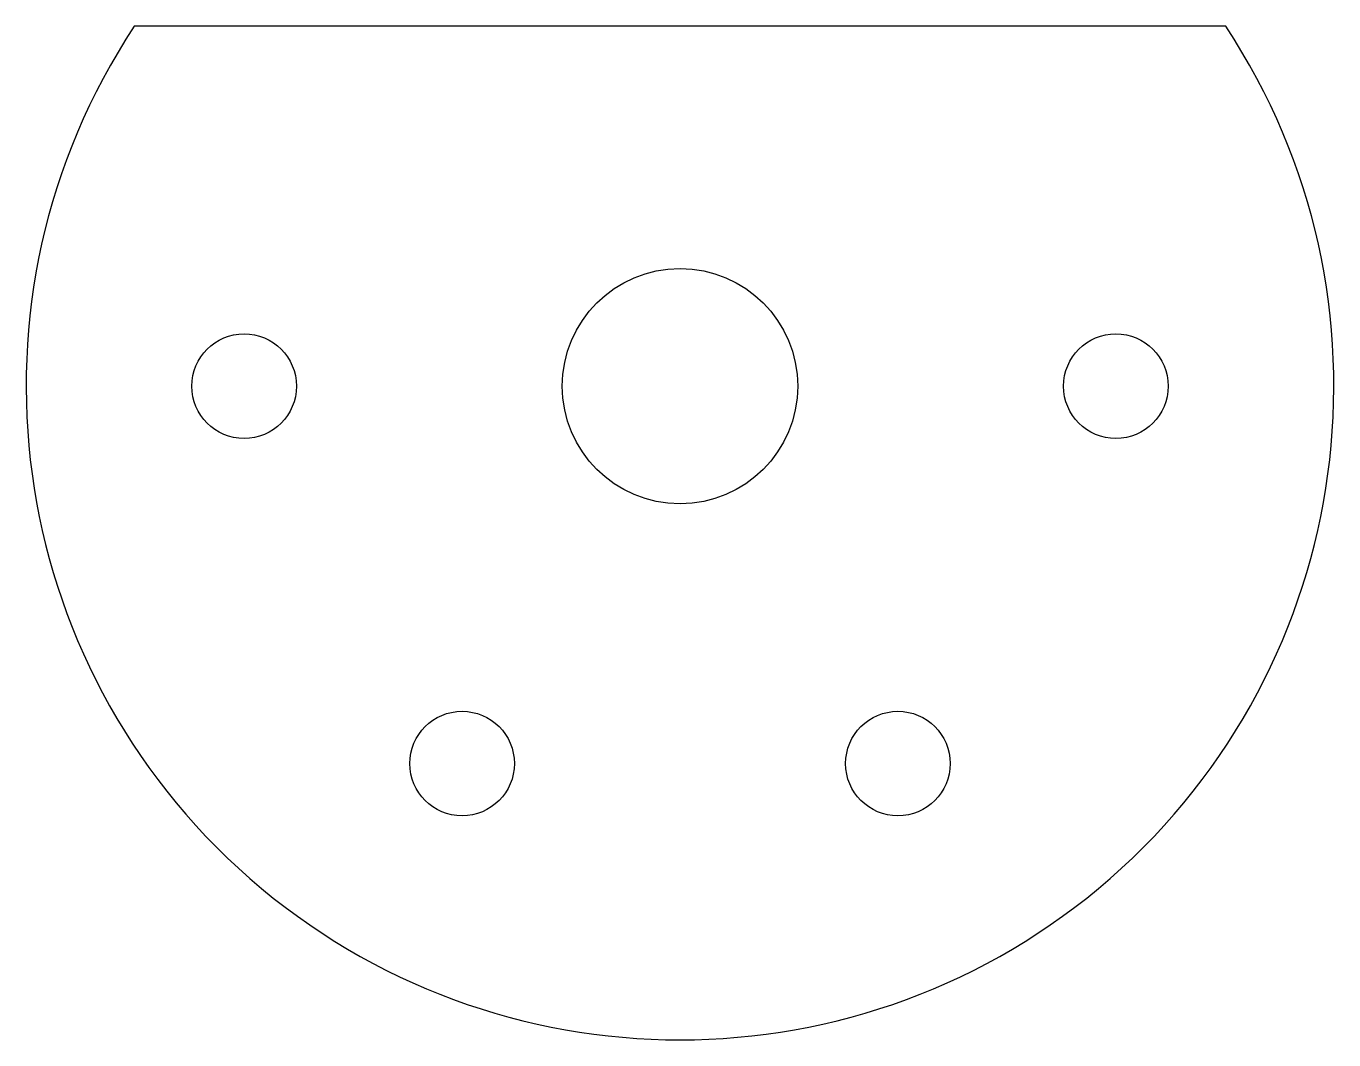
# Model space of a CAD drawing. Header units: millimetres. Extents: x -19.1 to 19, y 249.4 to 279.
import ezdxf

# ---------------------------------------------------------------- set-up
doc = ezdxf.new("R2010")
doc.units = ezdxf.units.MM
doc.layers.add('Sketch116', color=7, linetype='CONTINUOUS')

msp = doc.modelspace()

# ---------------------------------------------------------------- linework, layer by layer
at = {"layer": 'Sketch116'}
msp.add_line((15.9007, 278.969), (-15.9007, 278.969), dxfattribs=at)
for centre, radius in [((0, 268.478), 3.429), ((-12.7, 268.478), 1.524), ((12.7, 268.478), 1.524), ((-6.35, 257.479), 1.524), ((6.35, 257.479), 1.524)]:
    msp.add_circle(centre, radius, dxfattribs=at)
msp.add_arc((0, 268.478), 19.05, 146.583, 33.4173, dxfattribs=at)

doc.saveas('drawing.dxf')
